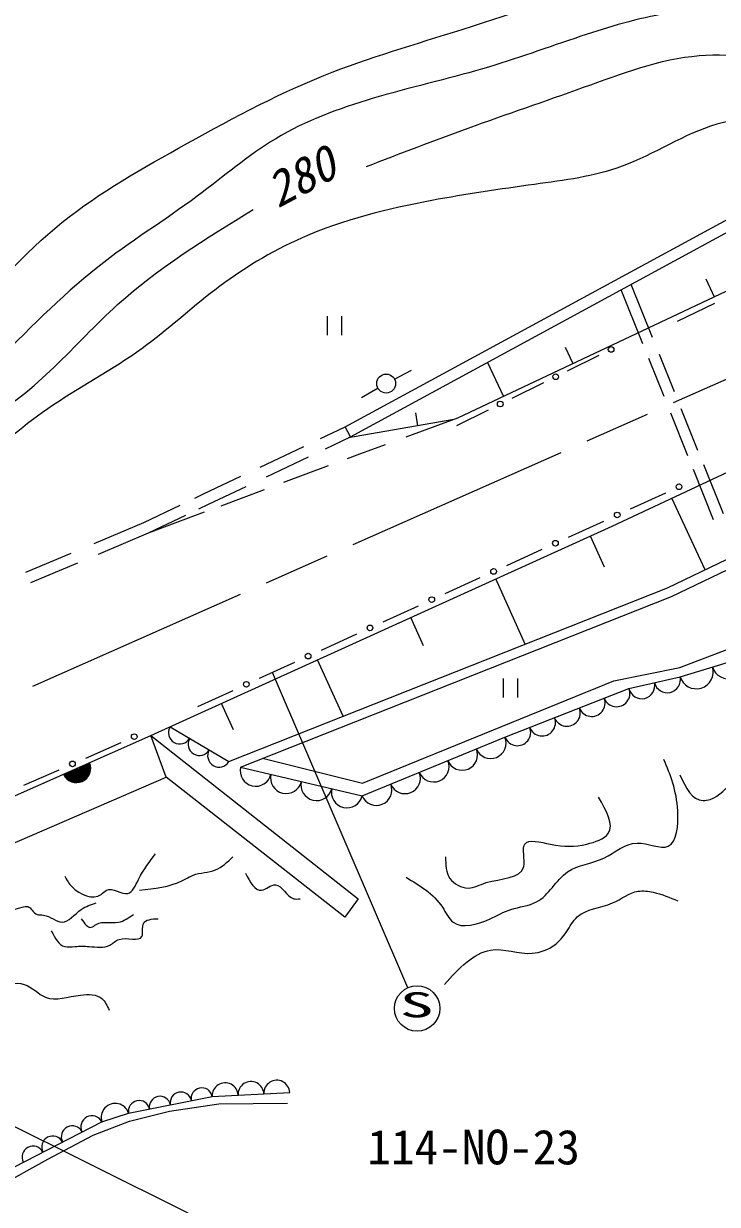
# Model space of a CAD drawing. Units: millimetres, scale not verified. Extents: x 40000 to 680000, y 20000 to 380000.
# Drawn here: x 113219 to 149851, y 248116 to 310428 of the extents above; entities that cross this region are included whole.
import ezdxf
from ezdxf.enums import TextEntityAlignment as Align

# ---------------------------------------------------------------- set-up
doc = ezdxf.new("R2010")
doc.units = ezdxf.units.MM
doc.header["$LTSCALE"] = 1000
doc.linetypes.add('CHAIN', pattern=[18.5, 12, -1.5, 3.5, -1.5])
for name, color, linetype, lineweight in [('M-BGD', 7, 'Continuous', 13), ('M-BMK', 2, 'CHAIN', 13), ('M-STR-STRC', 7, 'Continuous', 13)]:
    doc.layers.add(name, color=color, linetype=linetype, lineweight=lineweight)
doc.styles.add('ＭＳ ゴシック', font='')
doc.styles.get('ＭＳ ゴシック').set_extended_font_data('MS Gothic')

msp = doc.modelspace()

# ---------------------------------------------------------------- linework, layer by layer
at = {"layer": 'M-BGD'}
for p, q in [((130200, 289148), (153279, 301680)), ((130472, 288613), (153468, 301100)), ((136146, 289616), (154542, 298316)), ((146426, 293865), (145301, 296665)), ((149236, 296957), (149680, 296017)), ((145915, 293529), (144770, 296377)), ((147748, 294730), (149712, 295676)), ((129257, 293988), (129257, 294988)), ((130007, 294988), (130007, 293988)), ((141811, 293350), (142219, 292488)), ((141941, 292102), (143614, 292925)), ((147579, 290997), (146789, 292964)), ((137705, 292541), (138551, 290754)), ((147033, 290746), (146229, 292748)), ((132803, 291668), (133693, 292138)), ((131933, 291188), (131063, 290688)), ((139014, 290662), (140686, 291485)), ((147224, 280659), (169395, 291297)), ((147425, 280201), (169888, 290979)), ((133906, 289893), (134025, 289206)), ((136086, 289223), (137759, 290045)), ((148289, 287622), (147387, 289866)), ((148826, 287895), (147941, 290096)), ((128890, 288528), (130200, 289148)), ((130472, 288613), (130200, 289148)), ((135932, 289538), (130381, 288570)), ((133419, 288621), (136146, 289616)), ((144299, 283909), (155696, 289246)), ((129158, 287991), (130472, 288613)), ((125701, 287017), (128008, 288110)), ((130835, 287678), (132323, 288221)), ((126043, 286516), (128265, 287568)), ((130318, 287484), (130835, 287678)), ((126967, 286228), (129316, 287109)), ((149650, 284236), (148583, 286891)), ((150168, 284558), (149129, 287142)), ((122720, 285605), (124694, 286540)), ((122251, 285381), (122720, 285605)), ((122978, 285064), (124974, 286009)), ((123649, 284985), (125930, 285840)), ((145260, 284817), (147125, 285668)), ((119571, 284096), (121483, 285013)), ((122470, 284820), (122978, 285064)), ((149205, 281609), (147439, 285379)), ((119817, 283549), (122774, 284657)), ((119817, 283549), (121776, 284488)), ((141996, 283328), (143861, 284179)), ((116945, 282991), (119571, 284096)), ((117173, 282436), (119817, 283549)), ((119929, 272854), (144299, 283909)), ((143888, 281744), (143144, 283384)), ((113340, 281474), (115729, 282479)), ((138733, 281838), (140597, 282689)), ((113609, 280936), (116084, 281978)), ((135469, 280348), (137334, 281200)), ((139710, 277685), (138152, 281120)), ((124053, 271487), (147224, 280659)), ((124674, 271195), (147425, 280201)), ((132206, 278859), (134070, 279710)), ((134342, 277587), (133663, 279084)), ((128942, 277369), (130807, 278221)), ((147870, 276449), (150307, 277375)), ((125678, 275880), (127543, 276731)), ((130089, 273876), (128740, 276851)), ((147879, 275962), (151303, 276999)), ((144384, 275740), (147870, 276449)), ((131107, 270352), (144384, 275740)), ((138549, 274870), (138549, 275870)), ((139299, 275870), (139299, 274870)), ((145181, 275339), (147879, 275962)), ((122415, 274390), (124280, 275242)), ((138636, 272768), (145181, 275339)), ((124293, 273157), (123662, 274548)), ((120952, 273318), (124053, 271487)), ((80758, 255538), (119929, 272854)), ((116499, 271672), (118362, 272493)), ((120742, 270655), (119929, 272854)), ((119929, 272854), (130885, 264246)), ((131096, 269679), (138636, 272768)), ((124674, 271195), (131096, 269679)), ((125841, 271657), (131107, 270352)), ((81493, 253699), (120742, 270655)), ((113238, 270235), (115101, 271056)), ((130180, 263280), (120742, 270655)), ((130885, 264246), (130180, 263280)), ((118764, 252924), (123178, 253815)), ((123178, 253815), (127269, 254018)), ((118805, 252505), (120919, 253043)), ((120919, 253043), (123533, 253427)), ((123533, 253427), (127147, 253466)), ((112163, 249806), (117347, 252479)), ((116883, 251774), (118805, 252505)), ((117347, 252479), (118764, 252924)), ((114499, 250506), (116883, 251774)), ((111040, 248584), (114499, 250506))]:
    msp.add_line(p, q, dxfattribs=at)
for centre, radius in [((144241, 293233), 150), ((132363, 291433), 500), ((141314, 291794), 150), ((138386, 290354), 150), ((147824, 285987), 150), ((144560, 284498), 150), ((141297, 283008), 150), ((138033, 281519), 150), ((134770, 280029), 150), ((131506, 278540), 150), ((128243, 277050), 150), ((124979, 275561), 150), ((119061, 272800), 150), ((115800, 271364), 150)]:
    msp.add_circle(centre, radius, dxfattribs=at)
for centre, radius, start, end in [((150447, 276740), 894, 196.8584, 16.8584), ((148735, 276221), 894, 196.8584, 16.8584), ((145856, 275495), 692, 192.99462, 12.99462), ((147205, 275806), 692, 192.99462, 12.99462), ((143218, 274568), 703, 201.44383, 21.44383), ((144527, 275082), 703, 201.44383, 21.44383), ((141908, 274054), 703, 201.44383, 21.44383), ((140599, 273540), 703, 201.44383, 21.44383), ((121469, 273013), 600, 149.43243, 329.43243), ((139290, 273025), 703, 201.44383, 21.44383), ((122502, 272403), 600, 149.43243, 329.43243), ((137882, 272459), 815, 202.28313, 22.28313), ((123536, 271792), 600, 149.43243, 329.43243), ((136374, 271841), 815, 202.28313, 22.28313), ((116012, 271123), 750, 203.84969, 23.84969), ((116012, 271123), 700, 203.84969, 23.84969), ((116012, 271123), 650, 203.84969, 23.84969), ((116012, 271123), 600, 203.84969, 23.84969), ((116012, 271123), 550, 203.84969, 23.84969), ((116012, 271123), 500, 203.84969, 23.84969), ((116012, 271123), 450, 203.84969, 23.84969), ((116012, 271123), 400, 203.84969, 23.84969), ((116012, 271123), 350, 203.84969, 23.84969), ((116012, 271123), 300, 203.84969, 23.84969), ((116012, 271123), 250, 203.84969, 23.84969), ((116012, 271123), 200, 203.84969, 23.84969), ((116012, 271123), 150, 203.84969, 23.84969), ((116012, 271123), 100, 203.84969, 23.84969), ((116012, 271123), 50, 203.84969, 23.84969), ((125477, 271006), 825, 166.71179, 346.71179), ((134866, 271223), 815, 202.28313, 22.28313), ((127082, 270626), 825, 166.71179, 346.71179), ((128688, 270247), 825, 166.71179, 346.71179), ((133358, 270606), 815, 202.28313, 22.28313), ((130293, 269868), 825, 166.71179, 346.71179), ((131850, 269988), 815, 202.28313, 22.28313), ((122626, 253704), 563, 11.41098, 191.41098), ((123860, 253849), 683, 2.83411, 182.83411), ((125223, 253916), 683, 2.83411, 182.83411), ((126587, 253984), 683, 2.83411, 182.83411), ((120419, 253258), 563, 11.41098, 191.41098), ((121523, 253481), 563, 11.41098, 191.41098), ((118055, 252701), 743, 17.44719, 197.44719), ((119316, 253035), 563, 11.41098, 191.41098), ((116828, 252211), 583, 27.27676, 207.27676), ((115791, 251677), 583, 27.27676, 207.27676), ((113718, 250608), 583, 27.27676, 207.27676), ((114755, 251142), 583, 27.27676, 207.27676)]:
    msp.add_arc(centre, radius, start, end, dxfattribs=at)
for points, knots in [([(96397, 294959), (97431, 294396), (98465, 293833), (99355, 293025), (100128, 292324), (100793, 291439), (101688, 291034), (102752, 290552), (104142, 290749), (105329, 291205), (106923, 291817), (108151, 292896), (109311, 294049), (111177, 295903), (112866, 297948), (114865, 299624), (116840, 301281), (119116, 302577), (121393, 303848), (123908, 305252), (126425, 306625), (129073, 307688), (131445, 308641), (133923, 309344), (136369, 310121), (139266, 311040), (142118, 312063), (145073, 312809), (146964, 313286), (148897, 313649), (150834, 313705), (153756, 313788), (156685, 313170), (159538, 312425), (161613, 311882), (163649, 311272), (165682, 310633), (166626, 310336), (167569, 310033), (168513, 309730)], [0, 0, 0, 0, 1, 1, 1, 2, 2, 2, 3, 3, 3, 4, 4, 4, 5, 5, 5, 6, 6, 6, 7, 7, 7, 8, 8, 8, 9, 9, 9, 10, 10, 10, 11, 11, 11, 12, 12, 12, 13, 13, 13, 13]), ([(167581, 308611), (165612, 308934), (163643, 309256), (161689, 309657), (160071, 309989), (158464, 310374), (156839, 310667), (155238, 310956), (153620, 311153), (151990, 311223), (150385, 311291), (148769, 311235), (147190, 310970), (145645, 310711), (144137, 310253), (142644, 309758), (140906, 309181), (139189, 308554), (137441, 308040), (135521, 307476), (133564, 307048), (131631, 306474), (129856, 305947), (128102, 305296), (126529, 304352), (125068, 303476), (123764, 302347), (122386, 301321), (120656, 300033), (118811, 298909), (117133, 297583), (115138, 296007), (113381, 294146), (111519, 292367), (110475, 291370), (109398, 290398), (108109, 289753), (107017, 289207), (105774, 288895), (104585, 288844), (103315, 288789), (102107, 289032), (100834, 289867), (99919, 290467), (98971, 291373), (98334, 291117), (97799, 290902), (97483, 289872), (97424, 288957), (97297, 286965), (98395, 285526), (98447, 283956), (98487, 282778), (97938, 281526), (97389, 280274)], [0, 0, 0, 0, 1, 1, 1, 2, 2, 2, 3, 3, 3, 4, 4, 4, 5, 5, 5, 6, 6, 6, 7, 7, 7, 8, 8, 8, 9, 9, 9, 10, 10, 10, 11, 11, 11, 12, 12, 12, 13, 13, 13, 14, 14, 14, 15, 15, 15, 16, 16, 16, 17, 17, 17, 18, 18, 18, 18]), ([(131321, 302885), (133111, 303575), (134901, 304266), (136697, 304916), (138716, 305647), (140743, 306326), (142790, 307066), (144792, 307790), (146813, 308572), (148883, 308739), (150805, 308894), (152768, 308518), (154738, 308381), (156787, 308238), (158843, 308353), (160831, 308022), (162534, 307739), (164186, 307128), (165838, 306518)], [0, 0, 0, 0, 1, 1, 1, 2, 2, 2, 3, 3, 3, 4, 4, 4, 5, 5, 5, 6, 6, 6, 6]), ([(164638, 305076), (163245, 305387), (161851, 305698), (160449, 305716), (158820, 305738), (157178, 305365), (155540, 305354), (154413, 305347), (153288, 305511), (152157, 305480), (151365, 305459), (150570, 305342), (149813, 305118), (148067, 304604), (146518, 303524), (144815, 302898), (143346, 302358), (141762, 302156), (140195, 301942), (138374, 301694), (136577, 301431), (134779, 301093), (132442, 300653), (130104, 300085), (127929, 299128), (126286, 298406), (124736, 297461), (123309, 296367), (122008, 295368), (120810, 294245), (119486, 293287), (117889, 292131), (116110, 291216), (114495, 290101), (113045, 289100), (111727, 287937), (110406, 286703), (109522, 285877), (108638, 285019), (107592, 284526), (106817, 284160), (105954, 283995), (105096, 283676), (104119, 283312), (103149, 282749), (102654, 281924), (102216, 281195), (102149, 280263), (102082, 279331)], [0, 0, 0, 0, 1, 1, 1, 2, 2, 2, 3, 3, 3, 4, 4, 4, 5, 5, 5, 6, 6, 6, 7, 7, 7, 8, 8, 8, 9, 9, 9, 10, 10, 10, 11, 11, 11, 12, 12, 12, 13, 13, 13, 14, 14, 14, 15, 15, 15, 16, 16, 16, 16]), ([(99866, 279776), (99872, 281078), (99878, 282380), (99839, 283995), (99814, 285031), (99771, 286197), (100370, 286650), (100844, 287008), (101720, 286920), (102494, 286915), (103229, 286910), (103873, 286980), (104512, 287127), (105629, 287385), (106732, 287882), (107857, 288296), (108994, 288714), (110154, 289048), (111203, 289570), (113904, 290915), (115874, 293512), (118179, 295597), (120367, 297576), (122857, 299096), (125347, 300615)], [0, 0, 0, 0, 1, 1, 1, 2, 2, 2, 3, 3, 3, 4, 4, 4, 5, 5, 5, 6, 6, 6, 7, 7, 7, 8, 8, 8, 8]), ([(147868, 270776), (148188, 270109), (148509, 269443), (149091, 269424), (149216, 269420), (149352, 269446), (149477, 269488), (149988, 269663), (150287, 270122), (150764, 270454), (151195, 270753), (151771, 270950), (152180, 270776), (152655, 270573), (152905, 269871), (153403, 269617), (153952, 269337), (154802, 269602), (155205, 270068), (155455, 270356), (155534, 270721), (155720, 271097), (155956, 271574), (156366, 272068), (156814, 272063), (156978, 272061), (157146, 271993), (157329, 271934), (158293, 271623), (159678, 271542), (160097, 272256), (160234, 272489), (160267, 272807), (160226, 273157), (160170, 273627), (159979, 274155), (160226, 274380), (160371, 274513), (160668, 274541), (160934, 274509), (161910, 274391), (162454, 273458), (163315, 273350), (163739, 273297), (164239, 273444), (164538, 273801), (164837, 274157), (164935, 274723), (165246, 274895), (165509, 275040), (165925, 274903), (166340, 274766)], [0, 0, 0, 0, 1, 1, 1, 2, 2, 2, 3, 3, 3, 4, 4, 4, 5, 5, 5, 6, 6, 6, 7, 7, 7, 8, 8, 8, 9, 9, 9, 10, 10, 10, 11, 11, 11, 12, 12, 12, 13, 13, 13, 14, 14, 14, 15, 15, 15, 16, 16, 16, 17, 17, 17, 17]), ([(133410, 265377), (134135, 264949), (134860, 264521), (135331, 263795), (135516, 263511), (135661, 263182), (135896, 263004), (136363, 262650), (137181, 262889), (137817, 263174), (138226, 263357), (138560, 263559), (138947, 263682), (139388, 263823), (139898, 263861), (140303, 264077), (140955, 264427), (141333, 265241), (141941, 265659), (142491, 266037), (143228, 266092), (143862, 266394), (144454, 266676), (144956, 267173), (145613, 267185), (146176, 267194), (146853, 266847), (147252, 267015), (147719, 267212), (147804, 268118), (147760, 268879), (147696, 269987), (147361, 270789), (147026, 271591)], [0, 0, 0, 0, 1, 1, 1, 2, 2, 2, 3, 3, 3, 4, 4, 4, 5, 5, 5, 6, 6, 6, 7, 7, 7, 8, 8, 8, 9, 9, 9, 10, 10, 10, 11, 11, 11, 11]), ([(135501, 266450), (135504, 266042), (135507, 265633), (135727, 265320), (135934, 265025), (136335, 264815), (136687, 264812), (137012, 264809), (137296, 264983), (137648, 265094), (138403, 265333), (139469, 265281), (139625, 265942), (139711, 266306), (139520, 266888), (139681, 267128), (139866, 267402), (140510, 267231), (141037, 267128), (141785, 266982), (142299, 266972), (142958, 267128), (143391, 267231), (143887, 267405), (144088, 267693), (144404, 268146), (143992, 268880), (143580, 269614)], [0, 0, 0, 0, 1, 1, 1, 2, 2, 2, 3, 3, 3, 4, 4, 4, 5, 5, 5, 6, 6, 6, 7, 7, 7, 8, 8, 8, 9, 9, 9, 9]), ([(115389, 265433), (115500, 265239), (115612, 265044), (115784, 264868), (116177, 264466), (116882, 264159), (117309, 264473), (117408, 264545), (117491, 264650), (117592, 264699), (117910, 264855), (118402, 264459), (118722, 264529), (118981, 264586), (119129, 264949), (119287, 265264), (119565, 265817), (119878, 266218), (120191, 266620)], [0, 0, 0, 0, 1, 1, 1, 2, 2, 2, 3, 3, 3, 4, 4, 4, 5, 5, 5, 6, 6, 6, 6]), ([(119343, 264699), (120129, 264780), (120914, 264861), (121603, 265207), (121791, 265302), (121972, 265416), (122168, 265490), (122547, 265632), (122986, 265624), (123354, 265772), (123696, 265909), (123977, 266180), (124258, 266450)], [0, 0, 0, 0, 1, 1, 1, 2, 2, 2, 3, 3, 3, 4, 4, 4, 4]), ([(124936, 265603), (125179, 265122), (125422, 264642), (125784, 264699), (126013, 264735), (126290, 264988), (126518, 264981), (126868, 264971), (127102, 264345), (127479, 264247), (127584, 264219), (127701, 264233), (127817, 264247)], [0, 0, 0, 0, 1, 1, 1, 2, 2, 2, 3, 3, 3, 4, 4, 4, 4]), ([(111481, 264398), (111696, 264109), (111912, 263821), (112197, 263720), (112470, 263623), (112807, 263698), (113138, 263795), (113245, 263826), (113351, 263859), (113440, 263833), (113526, 263807), (113596, 263725), (113666, 263644), (113747, 263549), (113827, 263457), (113929, 263418), (114029, 263381), (114151, 263396), (114268, 263381), (114629, 263335), (114950, 263008), (115247, 263004), (115594, 263000), (115909, 263434), (116264, 263682), (116515, 263857), (116785, 263939), (117055, 264021)], [0, 0, 0, 0, 1, 1, 1, 2, 2, 2, 3, 3, 3, 4, 4, 4, 5, 5, 5, 6, 6, 6, 7, 7, 7, 8, 8, 8, 9, 9, 9, 9]), ([(135444, 259727), (135813, 260143), (136182, 260558), (136631, 260914), (137002, 261208), (137429, 261462), (137874, 261535), (138581, 261651), (139335, 261309), (140077, 261366), (140503, 261398), (140925, 261562), (141263, 261818), (141508, 262003), (141710, 262235), (141885, 262496), (142069, 262771), (142224, 263076), (142450, 263286), (142914, 263720), (143677, 263746), (144314, 264021), (144788, 264226), (145193, 264568), (145670, 264642), (145924, 264682), (146198, 264646), (146461, 264586), (146917, 264482), (147339, 264308), (147760, 264134)], [0, 0, 0, 0, 1, 1, 1, 2, 2, 2, 3, 3, 3, 4, 4, 4, 5, 5, 5, 6, 6, 6, 7, 7, 7, 8, 8, 8, 9, 9, 9, 10, 10, 10, 10]), ([(114682, 262552), (114876, 262180), (115070, 261808), (115398, 261723), (115556, 261683), (115745, 261709), (115925, 261723), (116183, 261744), (116422, 261743), (116679, 261723), (117052, 261696), (117461, 261632), (117771, 261799), (117933, 261886), (118069, 262038), (118260, 262100), (118666, 262232), (119325, 261968), (119466, 262251), (119545, 262409), (119460, 262740), (119541, 262929), (119640, 263159), (119986, 263176), (120332, 263192)], [0, 0, 0, 0, 1, 1, 1, 2, 2, 2, 3, 3, 3, 4, 4, 4, 5, 5, 5, 6, 6, 6, 7, 7, 7, 8, 8, 8, 8]), ([(116264, 263192), (116433, 262943), (116601, 262693), (116792, 262740), (116875, 262761), (116963, 262838), (117055, 262891), (117413, 263095), (117847, 262937), (118223, 263004), (118509, 263055), (118761, 263237), (119014, 263418)], [0, 0, 0, 0, 1, 1, 1, 2, 2, 2, 3, 3, 3, 4, 4, 4, 4]), ([(110728, 258710), (111034, 258964), (111339, 259218), (111707, 259426), (112184, 259696), (112766, 259891), (113251, 259727), (113658, 259591), (113997, 259203), (114381, 259049), (114920, 258834), (115549, 259078), (116227, 259162), (116646, 259215), (117085, 259206), (117357, 258974), (117525, 258830), (117629, 258601), (117733, 258371)], [0, 0, 0, 0, 1, 1, 1, 2, 2, 2, 3, 3, 3, 4, 4, 4, 5, 5, 5, 6, 6, 6, 6])]:
    msp.add_open_spline(points, degree=3, knots=knots, dxfattribs=at)
at = {"layer": 'M-BMK'}
msp.add_line((79865, 260497), (169496, 300140), dxfattribs=at)
at = {"layer": 'M-STR-STRC'}
for p, q in [((133503, 259551), (126353, 276188)), ((121914, 247656), (93422, 261821))]:
    msp.add_line(p, q, dxfattribs=at)
msp.add_circle((133994, 258456), 1200, dxfattribs=at)

# ---------------------------------------------------------------- texts
at = {"layer": 'M-BGD', "style": 'ＭＳ ゴシック', "oblique": 15}
msp.add_text('280', height=1833, rotation=28.072, dxfattribs=at).set_placement((126894, 300176), align=Align.BOTTOM_LEFT)
at = {"layer": 'M-STR-STRC', "style": 'ＭＳ ゴシック', "width": 2}
msp.add_text('S', height=1320, dxfattribs=at).set_placement((133075, 257594), align=Align.BOTTOM_LEFT)
at = {"layer": 'M-STR-STRC', "style": 'ＭＳ ゴシック'}
msp.add_text('114-NO-23', height=1833, dxfattribs=at).set_placement((131369, 249675), align=Align.BOTTOM_LEFT)

doc.saveas('drawing.dxf')
